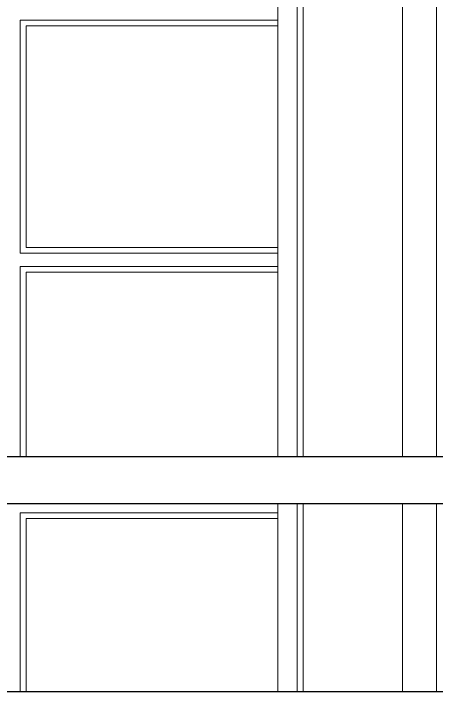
# Model space of a CAD drawing. Header units: inches. Extents: x -5096374 to -5070857, y -3259973 to -3243900.
# Drawn here: x -5079187.28 to -5079169.28, y -3259150.1 to -3259121.26 of the extents above; entities that cross this region are included whole.
import ezdxf

# ---------------------------------------------------------------- set-up
doc = ezdxf.new("R2010")
doc.units = ezdxf.units.IN
doc.header["$LTSCALE"] = 2
doc.header["$MEASUREMENT"] = 0
doc.layers.get('0').update_dxf_attribs({"linetype": 'CONTINUOUS'})
doc.layers.add('window', color=4, linetype='CONTINUOUS', lineweight=13)

msp = doc.modelspace()

# ---------------------------------------------------------------- linework, layer by layer
at = {"ltscale": 0.5}
for p, q in [((-5079359.202, -3259140.096), (-5078934.524, -3259140.096)), ((-5079359.202, -3259142.096), (-5078934.524, -3259142.096)), ((-5079359.202, -3259150.096), (-5078934.524, -3259150.096))]:
    msp.add_line(p, q, dxfattribs=at)
at = {"layer": 'window'}
for p, q in [((-5079169.283, -3259140.096), (-5079169.283, -3259094.096)), ((-5079170.729, -3259140.096), (-5079170.729, -3259095.678)), ((-5079174.959, -3259140.096), (-5079174.959, -3259099.782)), ((-5079175.211, -3259100.026), (-5079175.211, -3259140.096)), ((-5079176.039, -3259140.096), (-5079176.039, -3259100.829)), ((-5079186.995, -3259131.457), (-5079186.995, -3259121.539)), ((-5079186.995, -3259121.539), (-5079176.039, -3259121.539)), ((-5079186.743, -3259121.783), (-5079186.743, -3259131.212)), ((-5079186.743, -3259121.783), (-5079176.039, -3259121.783)), ((-5079186.743, -3259131.212), (-5079176.039, -3259131.212)), ((-5079176.039, -3259131.457), (-5079186.995, -3259131.457)), ((-5079186.995, -3259140.096), (-5079186.995, -3259132.016)), ((-5079186.995, -3259132.016), (-5079176.039, -3259132.016)), ((-5079186.743, -3259132.26), (-5079186.743, -3259140.096)), ((-5079186.743, -3259132.26), (-5079176.039, -3259132.26)), ((-5079176.039, -3259150.096), (-5079176.039, -3259142.096)), ((-5079175.211, -3259142.096), (-5079175.211, -3259150.096)), ((-5079174.959, -3259150.096), (-5079174.959, -3259142.096)), ((-5079170.729, -3259150.096), (-5079170.729, -3259142.096)), ((-5079169.283, -3259150.096), (-5079169.283, -3259142.096)), ((-5079186.995, -3259142.492), (-5079176.039, -3259142.492)), ((-5079186.995, -3259150.096), (-5079186.995, -3259142.492)), ((-5079186.743, -3259142.737), (-5079186.743, -3259150.096)), ((-5079186.743, -3259142.737), (-5079176.039, -3259142.737))]:
    msp.add_line(p, q, dxfattribs=at)

doc.saveas('drawing.dxf')
